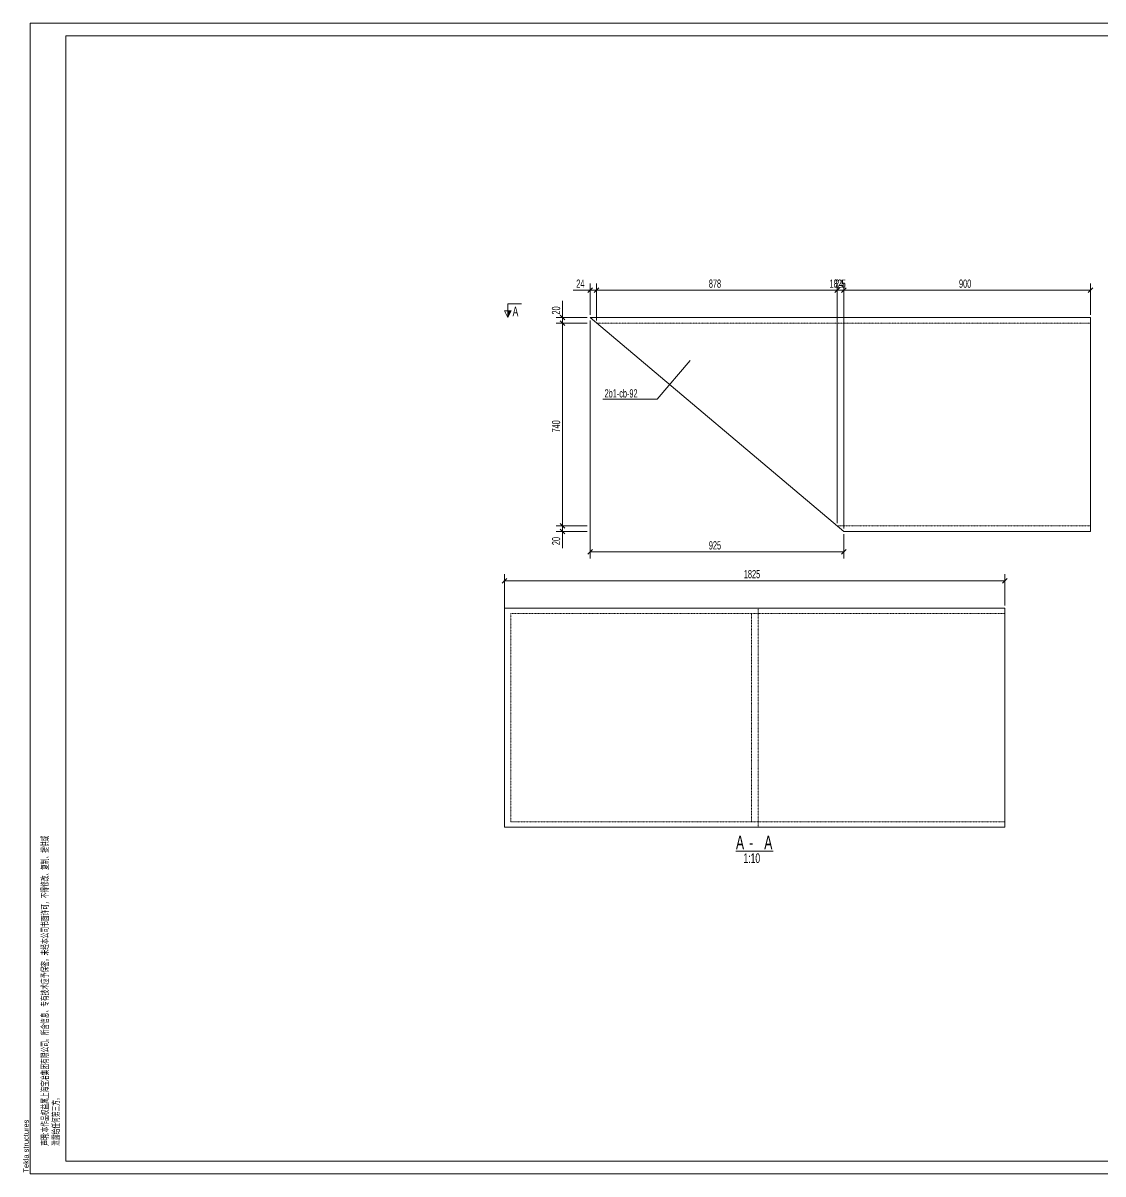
# Model space of a CAD drawing. Header units: millimetres. Extents: x 24 to 5990, y 50 to 4250.
# Drawn here: x 24 to 3964, y 50 to 4250 of the extents above; entities that cross this region are included whole.
import ezdxf

# ---------------------------------------------------------------- set-up
doc = ezdxf.new("R2010")
doc.units = ezdxf.units.MM
doc.linetypes.add('XKITLINE00', pattern=[0])
doc.linetypes.add('XKITLINE04', pattern=[3, 0.5, -0.5, 0.5, -0.5, 0.5, -0.5])
for name, color, linetype, lineweight in [('DrawingSheet', 5, 'Continuous', 0), ('OtherObjectType', 1, 'Continuous', 0), ('Part', 2, 'Continuous', 0), ('PartMark', 3, 'Continuous', 0), ('Section', 6, 'Continuous', 0), ('Z-DIMENSIONS', 1, 'Continuous', 0)]:
    doc.layers.add(name, color=color, linetype=linetype, lineweight=lineweight)
doc.styles.add('$TD_AUDIT_GENERATED_(C1)', font='ARIAL.TTF')
doc.styles.add('Arial', font='arial.ttf')
doc.styles.add('romsim', font='ARIAL.TTF')

# ---------------------------------------------------------------- blocks, each defined once
blk = doc.blocks.new('*A1')
at = {"layer": 'Part', "color": 4, "linetype": 'XKITLINE00', "lineweight": 0}
for p, q in [((3017.9, 2395), (2092.5, 3175)), ((3917.9, 3175), (2092.5, 3175)), ((3917.9, 2395), (3917.9, 3175)), ((3017.9, 2395), (3917.9, 2395))]:
    blk.add_line(p, q, dxfattribs=at)
at = {"layer": 'Part', "color": 7, "linetype": 'XKITLINE04', "lineweight": 0}
for p, q in [((2116.2, 3155), (3917.9, 3155)), ((3917.9, 2415), (2994.2, 2415))]:
    blk.add_line(p, q, dxfattribs=at)
blk = doc.blocks.new('*A2')
at = {"layer": 'Part', "color": 4, "linetype": 'XKITLINE00', "lineweight": 0}
for p, q in [((1780, 1315), (1780, 2115)), ((1780, 2115), (3605.4, 2115)), ((3605.4, 1315), (3605.4, 2115)), ((3605.4, 1315), (1780, 1315))]:
    blk.add_line(p, q, dxfattribs=at)
at = {"layer": 'Part', "color": 7, "linetype": 'XKITLINE04', "lineweight": 0}
for p, q in [((2705.4, 1315), (2705.4, 2115)), ((3605.4, 2095), (1803.7, 2095)), ((1803.7, 2095), (1803.7, 1335)), ((2681.7, 1335), (2681.7, 2095)), ((1803.7, 1335), (3605.4, 1335))]:
    blk.add_line(p, q, dxfattribs=at)
blk = doc.blocks.new('*A3')
at = {"layer": 'DrawingSheet', "color": 5, "linetype": 'XKITLINE00', "lineweight": 0}
for p, q in [((5990, 4250), (50, 4250)), ((50, 4250), (50, 50)), ((5990, 50), (5990, 4250)), ((50, 50), (5990, 50))]:
    blk.add_line(p, q, dxfattribs=at)
at = {"layer": 'DrawingSheet', "color": 5, "style": 'Arial', "width": 0.85}
blk.add_text('Tekla structures', height=20, rotation=90, dxfattribs=at).set_placement((45, 55))
blk = doc.blocks.new('*A5')
at = {"layer": 'OtherObjectType', "color": 7, "linetype": 'XKITLINE00', "lineweight": 0}
for p, q in [((50, 4250), (5990, 4250)), ((50, 50), (50, 4250)), ((180, 4203.5), (5940.3, 4203.5)), ((180, 96.5), (180, 4203.5)), ((5940.3, 96.5), (180, 96.5)), ((50, 50), (5990, 50))]:
    blk.add_line(p, q, dxfattribs=at)
at = {"layer": 'OtherObjectType', "color": 3, "style": '$TD_AUDIT_GENERATED_(C1)', "width": 0.595}
for s, p in [('\\M+5C9F9\\M+5C3F7:\\M+5B1BE\\M+5D7F7\\M+5C6B7\\M+5C8A8\\M+5D2E6\\M+5CAF4\\M+5C9CF\\M+5BAA3\\M+5B1A6\\M+5D2B1\\M+5BCAF\\M+5CDC5\\M+5D3D0\\M+5CFDE\\M+5B9AB\\M+5CBBE\\M+5A1A3\\M+5CBF9\\M+5BAAC\\M+5D0C5\\M+5CFA2\\M+5A1A2\\M+5D7A8\\M+5D3D0\\M+5BCBC\\M+5CAF5\\M+5D3A6\\M+5D3E8\\M+5B1A3\\M+5C3DC\\M+5A1A3\\M+5CEB4\\M+5BEAD\\M+5B1BE\\M+5B9AB\\M+5CBBE\\M+5CAE9\\M+5C3E6\\M+5D0ED\\M+5BFC9\\M+5A3AC\\M+5B2BB\\M+5B5C3\\M+5D0DE\\M+5B8C4\\M+5A1A2\\M+5B8B4\\M+5D6C6\\M+5A1A2\\M+5CCE1\\M+5B9A9\\M+5BBF2', (116, 153)), ('\\M+5D0B9\\M+5C2B6\\M+5B8F8\\M+5C8CE\\M+5BACE\\M+5B5DA\\M+5C8FD\\M+5B7BD\\M+5A1A3', (156, 153))]:
    blk.add_text(s, height=25, rotation=90, dxfattribs=at).set_placement(p)
blk = doc.blocks.new('*A6')
at = {"layer": 'Z-DIMENSIONS', "color": 3, "linetype": 'XKITLINE00', "lineweight": 0}
for p, q in [((2101, 3283.5), (2084, 3266.5)), ((2092.5, 3185), (2092.5, 3299)), ((3926.4, 3283.5), (3909.4, 3266.5)), ((3917.9, 3185), (3917.9, 3299)), ((2092.5, 3275), (3917.9, 3275))]:
    blk.add_line(p, q, dxfattribs=at)
at = {"layer": 'Z-DIMENSIONS', "color": 7}
for p in [(2092.5, 3275), (3917.9, 3275)]:
    blk.add_point(p, dxfattribs=at)
at = {"layer": 'Z-DIMENSIONS', "color": 7, "style": 'romsim', "width": 0.6375}
blk.add_text('1825', height=30, dxfattribs=at).set_placement((2966.2, 3284))
blk = doc.blocks.new('*A7')
at = {"layer": 'Z-DIMENSIONS', "color": 3, "linetype": 'XKITLINE00', "lineweight": 0}
for p, q in [((2101, 3283.5), (2084, 3266.5)), ((2092.5, 3185), (2092.5, 3299)), ((2124.7, 3283.5), (2107.7, 3266.5)), ((2116.2, 3165), (2116.2, 3299)), ((2092.5, 3275), (2031, 3275)), ((2092.5, 3275), (2031, 3275)), ((2092.5, 3275), (2116.2, 3275))]:
    blk.add_line(p, q, dxfattribs=at)
at = {"layer": 'Z-DIMENSIONS', "color": 7}
for p in [(2092.5, 3275), (2116.2, 3275)]:
    blk.add_point(p, dxfattribs=at)
at = {"layer": 'Z-DIMENSIONS', "color": 7, "style": 'romsim', "width": 0.6375}
blk.add_text('24', height=30, dxfattribs=at).set_placement((2042.3, 3284))
blk = doc.blocks.new('*A8')
at = {"layer": 'Z-DIMENSIONS', "color": 3, "linetype": 'XKITLINE00', "lineweight": 0}
for p, q in [((2124.7, 3283.5), (2107.7, 3266.5)), ((2116.2, 3165), (2116.2, 3299)), ((3002.7, 3283.5), (2985.7, 3266.5)), ((2994.2, 2425), (2994.2, 3299)), ((2116.2, 3275), (2994.2, 3275))]:
    blk.add_line(p, q, dxfattribs=at)
at = {"layer": 'Z-DIMENSIONS', "color": 7}
for p in [(2116.2, 3275), (2994.2, 3275)]:
    blk.add_point(p, dxfattribs=at)
at = {"layer": 'Z-DIMENSIONS', "color": 7, "style": 'romsim', "width": 0.6375}
blk.add_text('878', height=30, dxfattribs=at).set_placement((2526, 3284))
blk = doc.blocks.new('*A9')
at = {"layer": 'Z-DIMENSIONS', "color": 3, "linetype": 'XKITLINE00', "lineweight": 0}
for p, q in [((3002.7, 3283.5), (2985.7, 3266.5)), ((2994.2, 2425), (2994.2, 3299)), ((3026.4, 3283.5), (3009.4, 3266.5)), ((3017.9, 2405), (3017.9, 3299)), ((2994.2, 3275), (3017.9, 3275))]:
    blk.add_line(p, q, dxfattribs=at)
at = {"layer": 'Z-DIMENSIONS', "color": 7}
for p in [(2994.2, 3275), (3017.9, 3275)]:
    blk.add_point(p, dxfattribs=at)
at = {"layer": 'Z-DIMENSIONS', "color": 7, "style": 'romsim', "width": 0.6375}
blk.add_text('24', height=30, dxfattribs=at).set_placement((2986.6, 3284))
blk = doc.blocks.new('*A10')
at = {"layer": 'Z-DIMENSIONS', "color": 3, "linetype": 'XKITLINE00', "lineweight": 0}
for p, q in [((3026.4, 3283.5), (3009.4, 3266.5)), ((3017.9, 2405), (3017.9, 3299)), ((3926.4, 3283.5), (3909.4, 3266.5)), ((3917.9, 3185), (3917.9, 3299)), ((3017.9, 3275), (3917.9, 3275))]:
    blk.add_line(p, q, dxfattribs=at)
at = {"layer": 'Z-DIMENSIONS', "color": 7}
for p in [(3017.9, 3275), (3917.9, 3275)]:
    blk.add_point(p, dxfattribs=at)
at = {"layer": 'Z-DIMENSIONS', "color": 7, "style": 'romsim', "width": 0.6375}
blk.add_text('900', height=30, dxfattribs=at).set_placement((3438.7, 3284))
blk = doc.blocks.new('*A11')
at = {"layer": 'Z-DIMENSIONS', "color": 3, "linetype": 'XKITLINE00', "lineweight": 0}
for p, q in [((2082.5, 2415), (1968.5, 2415)), ((2082.5, 2395), (1968.5, 2395)), ((1984, 2423.5), (2001, 2406.5)), ((1984, 2403.5), (2001, 2386.5)), ((1992.5, 2395), (1992.5, 2415)), ((1992.5, 2395), (1992.5, 2333.5)), ((1992.5, 2395), (1992.5, 2333.5))]:
    blk.add_line(p, q, dxfattribs=at)
at = {"layer": 'Z-DIMENSIONS', "color": 7}
for p in [(1992.5, 2415), (1992.5, 2395)]:
    blk.add_point(p, dxfattribs=at)
at = {"layer": 'Z-DIMENSIONS', "color": 7, "style": 'romsim', "width": 0.6375}
blk.add_text('20', height=30, rotation=90.0002, dxfattribs=at).set_placement((1983.5, 2344.8))
blk = doc.blocks.new('*A12')
at = {"layer": 'Z-DIMENSIONS', "color": 3, "linetype": 'XKITLINE00', "lineweight": 0}
for p, q in [((2082.5, 3155), (1968.5, 3155)), ((1984, 3163.5), (2001, 3146.5)), ((1992.5, 2415), (1992.5, 3155)), ((2082.5, 2415), (1968.5, 2415)), ((1984, 2423.5), (2001, 2406.5))]:
    blk.add_line(p, q, dxfattribs=at)
at = {"layer": 'Z-DIMENSIONS', "color": 7}
for p in [(1992.5, 3155), (1992.5, 2415)]:
    blk.add_point(p, dxfattribs=at)
at = {"layer": 'Z-DIMENSIONS', "color": 7, "style": 'romsim', "width": 0.6375}
blk.add_text('740', height=30, rotation=90.0002, dxfattribs=at).set_placement((1983.5, 2755.8))
blk = doc.blocks.new('*A13')
at = {"layer": 'Z-DIMENSIONS', "color": 3, "linetype": 'XKITLINE00', "lineweight": 0}
for p, q in [((1992.5, 3175), (1992.5, 3236.5)), ((1992.5, 3175), (1992.5, 3236.5)), ((2082.5, 3175), (1968.5, 3175)), ((2082.5, 3155), (1968.5, 3155)), ((1984, 3183.5), (2001, 3166.5)), ((1984, 3163.5), (2001, 3146.5)), ((1992.5, 3155), (1992.5, 3175))]:
    blk.add_line(p, q, dxfattribs=at)
at = {"layer": 'Z-DIMENSIONS', "color": 7}
for p in [(1992.5, 3175), (1992.5, 3155)]:
    blk.add_point(p, dxfattribs=at)
at = {"layer": 'Z-DIMENSIONS', "color": 7, "style": 'romsim', "width": 0.6375}
blk.add_text('20', height=30, rotation=90.0002, dxfattribs=at).set_placement((1983.5, 3186.2))
blk = doc.blocks.new('*A14')
at = {"layer": 'Z-DIMENSIONS', "color": 3, "linetype": 'XKITLINE00', "lineweight": 0}
for p, q in [((2092.5, 3165), (2092.5, 2296)), ((3017.9, 2385), (3017.9, 2296)), ((2101, 2328.5), (2084, 2311.5)), ((2092.5, 2320), (3017.9, 2320)), ((3026.4, 2328.5), (3009.4, 2311.5))]:
    blk.add_line(p, q, dxfattribs=at)
at = {"layer": 'Z-DIMENSIONS', "color": 7}
for p in [(2092.5, 2320), (3017.9, 2320)]:
    blk.add_point(p, dxfattribs=at)
at = {"layer": 'Z-DIMENSIONS', "color": 7, "style": 'romsim', "width": 0.6375}
blk.add_text('925', height=30, dxfattribs=at).set_placement((2526, 2329))
blk = doc.blocks.new('*A15')
at = {"layer": 'PartMark', "color": 7, "linetype": 'XKITLINE00', "lineweight": 0}
for p in [(2458, 3018.7), (2139.7, 2877.5)]:
    blk.add_line(p, (2337.8, 2877.5), dxfattribs=at)
at = {"layer": 'PartMark', "color": 7, "style": 'romsim', "width": 0.6375}
blk.add_text('2b1-cb-92', height=30, dxfattribs=at).set_placement((2145.7, 2883.5))
blk = doc.blocks.new('*A16')
at = {"layer": 'Section'}
for points in [[(1805, 3200), (1792.5, 3175), (1792.5, 3200)], [(4217.9, 3200), (4217.9, 3175), (4205.4, 3200)]]:
    blk.add_hatch(color=6, dxfattribs=at).paths.add_polyline_path(points, flags=17)
at = {"layer": 'Section', "color": 6, "linetype": 'XKITLINE00', "lineweight": 0}
for p, q in [((1792.5, 3175), (1780, 3200)), ((1805, 3200), (1780, 3200)), ((1792.5, 3225), (1842.5, 3225)), ((1792.5, 3225), (1792.5, 3175)), ((1792.5, 3175), (1805, 3200)), ((4217.9, 3225), (4167.9, 3225)), ((4205.4, 3200), (4230.4, 3200)), ((4217.9, 3175), (4205.4, 3200)), ((4217.9, 3225), (4217.9, 3175)), ((4230.4, 3200), (4217.9, 3175))]:
    blk.add_line(p, q, dxfattribs=at)
at = {"layer": 'Section', "color": 6, "style": 'romsim', "width": 0.6375}
for p in [(1810, 3180), (4177.7, 3180)]:
    blk.add_text('A', height=35, dxfattribs=at).set_placement(p)
blk = doc.blocks.new('*A17')
at = {"layer": 'Z-DIMENSIONS', "color": 3, "linetype": 'XKITLINE00', "lineweight": 0}
for p, q in [((1780, 1325), (1780, 2239)), ((3605.4, 2125), (3605.4, 2239)), ((1788.5, 2223.5), (1771.5, 2206.5)), ((1780, 2215), (3605.4, 2215)), ((3613.9, 2223.5), (3596.9, 2206.5))]:
    blk.add_line(p, q, dxfattribs=at)
at = {"layer": 'Z-DIMENSIONS', "color": 7}
for p in [(1780, 2215), (3605.4, 2215)]:
    blk.add_point(p, dxfattribs=at)
at = {"layer": 'Z-DIMENSIONS', "color": 7, "style": 'romsim', "width": 0.6375}
blk.add_text('1825', height=30, dxfattribs=at).set_placement((2653.7, 2224))
blk = doc.blocks.new('*A18')
at = {"layer": 'OtherObjectType', "color": 6, "linetype": 'XKITLINE00', "lineweight": 0}
blk.add_line((2624.9, 1227.5), (2760.5, 1227.5), dxfattribs=at)
at = {"layer": 'OtherObjectType', "color": 6, "style": 'romsim', "width": 0.6375}
for s, height, p in [('A', 50, (2624.9, 1235)), ('A', 50, (2728, 1235)), ('1:10', 35, (2652.4, 1185)), ('-', 50, (2672.4, 1235))]:
    blk.add_text(s, height=height, dxfattribs=at).set_placement(p)

msp = doc.modelspace()

# ---------------------------------------------------------------- block references
at = {"lineweight": 0}
for name in ['*A3', '*A5', '*A7', '*A6', '*A8', '*A9', '*A10', '*A13', '*A16', '*A12', '*A14', '*A1', '*A15', '*A11', '*A17', '*A2', '*A18']:
    msp.add_blockref(name, (0, 0), dxfattribs=at)

doc.saveas('drawing.dxf')
